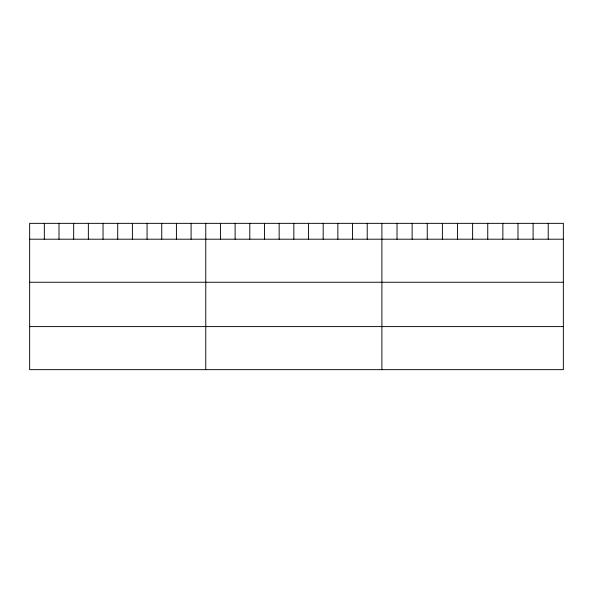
<?xml version="1.0" encoding="UTF-8"?>
<svg xmlns="http://www.w3.org/2000/svg" width="593" height="593" viewBox="0 0 593 593"><rect width="100%" height="100%" fill="white"/><g stroke="black" fill="none" stroke-linecap="round" stroke-linejoin="round"><path stroke-width="0.89" d="M563.35 239.201L563.35 369.654L29.65 369.654L29.65 223.346L563.35 223.346L563.35 239.201L29.65 239.201M29.65 282.253L563.35 282.253M29.65 326.602L563.35 326.602M548.228 223.346L548.228 239.201M533.107 223.346L533.107 239.201M517.985 223.346L517.985 239.201M502.864 223.346L502.864 239.201M487.742 223.346L487.742 239.201M472.621 223.346L472.621 239.201M457.5 223.346L457.5 239.201M442.378 223.346L442.378 239.201M427.256 223.346L427.256 239.201M412.135 223.346L412.135 239.201M397.014 223.346L397.014 239.201M381.892 223.346L381.892 369.654M367.215 223.346L367.215 239.201M352.538 223.346L352.538 239.201M337.862 223.346L337.862 239.201M323.185 223.346L323.185 239.201M308.508 223.346L308.508 239.201M293.831 223.346L293.831 239.201M279.155 223.346L279.155 239.201M264.478 223.346L264.478 239.201M249.801 223.346L249.801 239.201M235.124 223.346L235.124 239.201M220.448 223.346L220.448 239.201M205.771 223.346L205.771 369.654M191.094 223.346L191.094 239.201M176.417 223.346L176.417 239.201M161.741 223.346L161.741 239.201M147.064 223.346L147.064 239.201M132.387 223.346L132.387 239.201M117.71 223.346L117.71 239.201M103.034 223.346L103.034 239.201M88.357 223.346L88.357 239.201M73.68 223.346L73.68 239.201M59.003 223.346L59.003 239.201M44.327 223.346L44.327 239.201"/></g></svg>
